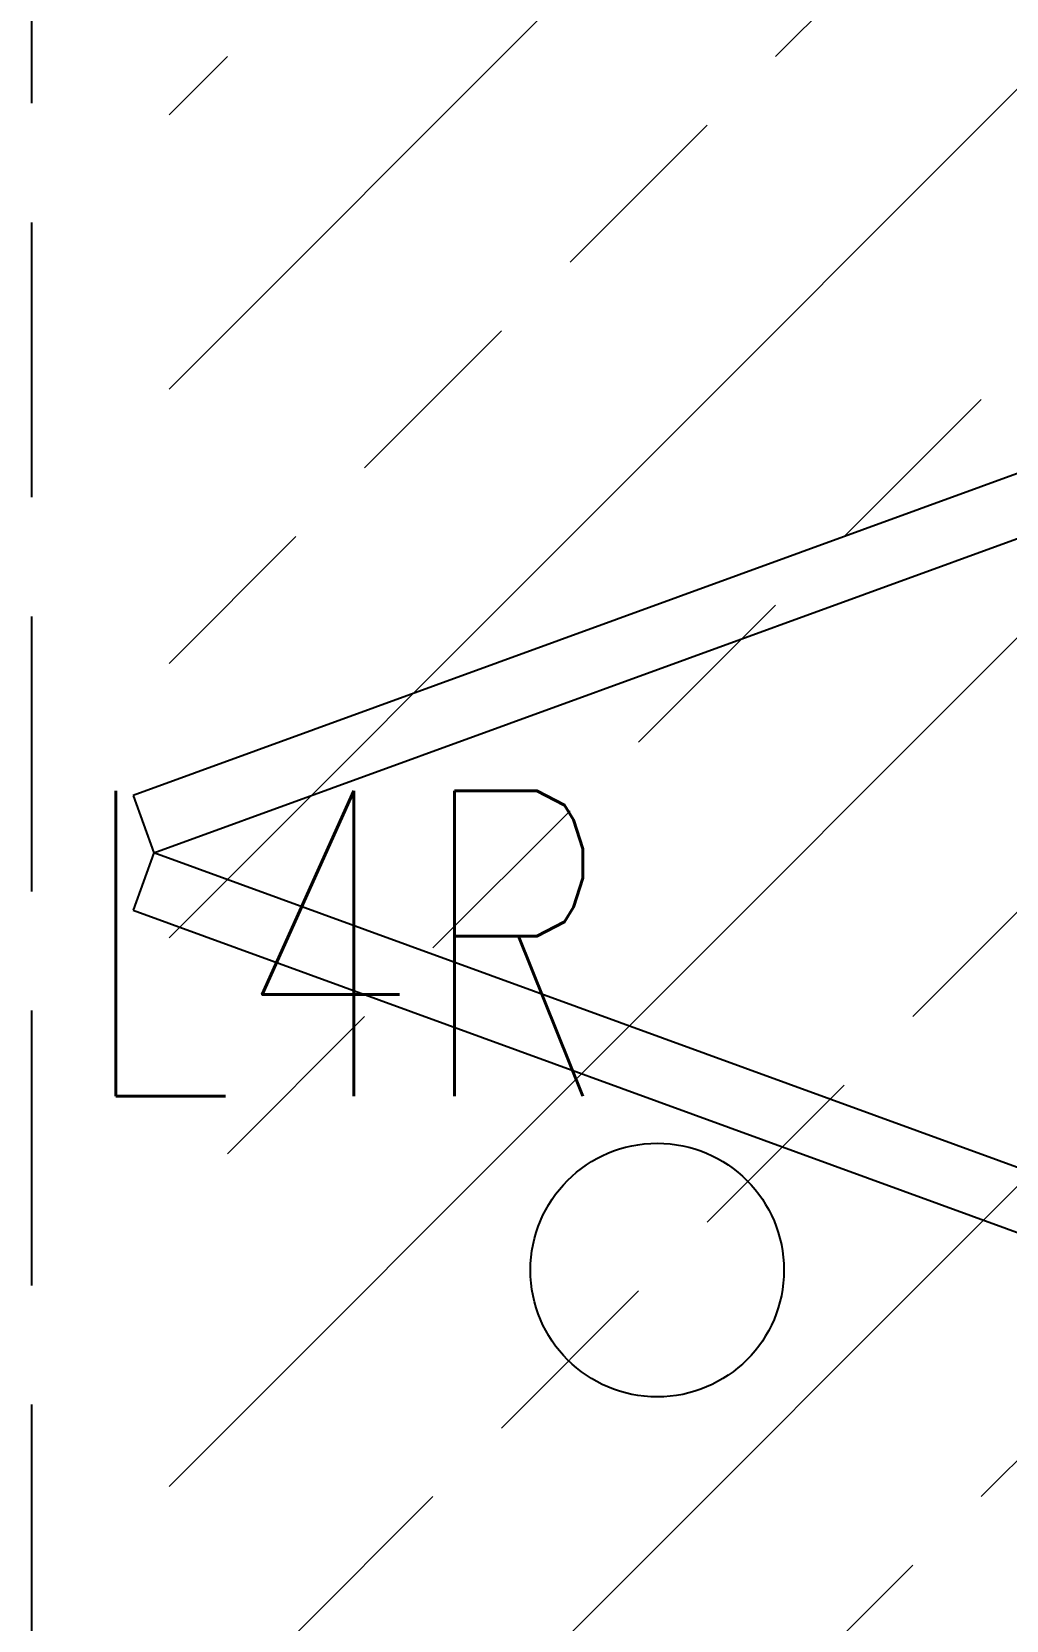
# Model space of a CAD drawing. Header units: millimetres. Extents: x -92759 to 184353, y -15225 to 86714.
# Drawn here: x 77739 to 78537, y 62630 to 63930 of the extents above; entities that cross this region are included whole.
import ezdxf

# ---------------------------------------------------------------- set-up
doc = ezdxf.new("R2010")
doc.units = ezdxf.units.MM
doc.linetypes.add('IDA - Hidden 065', pattern=[322.5, 225, -97.5])
for name, color, linetype in [('0-1', 9, 'Continuous'), ('A-_DOOR----_E', 8, 'Continuous'), ('A-PATT-CONC', 8, 'Continuous'), ('E-_LIGT----_E-', 3, 'Continuous'), ('E-legend', 1, 'Continuous')]:
    doc.layers.add(name, color=color, linetype=linetype)
doc.layers.add('A-_DETA----_E-5', color=7, linetype='IDA - Hidden 065', true_color=0xa5a5a5)
doc.layers.add('HFI 9MM FPB', color=94, linetype='Continuous', lineweight=5)
doc.styles.add('Simplex', font='simplex_.ttf', dxfattribs={"width": 0.7, "height": 450})

# ---------------------------------------------------------------- blocks, each defined once
blk = doc.blocks.new('IDA - F - Multi - Fold - FL - IDA - F - Multi - Fold - 9300L x 3000H-9529820-BLK8_RHH_2ND STOREY PLAN')
at = {"layer": 'A-_DOOR----_E'}
for p, q in [((2583.6, 50), (2138.9, 1271.6)), ((3028.2, 1271.6), (2583.6, 50)), ((2091.9, 1254.5), (2536.6, 32.9)), ((2630.5, 32.9), (3075.2, 1254.5)), ((2536.6, 32.9), (2583.6, 50)), ((2583.6, 50), (2630.5, 32.9))]:
    blk.add_line(p, q, dxfattribs=at)
blk = doc.blocks.new('A$C3019c3af')
at = {"layer": 'A-_DETA----_E-5'}
blk.add_line((-4962.5, 28550), (-4962.5, 37650), dxfattribs=at)
at = {"layer": 'A-_DOOR----_E', "rotation": 269.9999999999999}
blk.add_blockref('IDA - F - Multi - Fold - FL - IDA - F - Multi - Fold - 9300L x 3000H-9529820-BLK8_RHH_2ND STOREY PLAN', (-4912.5, 33100), dxfattribs=at)
blk = doc.blocks.new('RCP_B8L2')
at = {"layer": 'HFI 9MM FPB'}
h = blk.add_hatch(dxfattribs=at)
h.set_pattern_fill('ANSI33', color=256, scale=50)
h.set_pattern_definition([(45, (-581589.02, -147239), (-224.5064, 224.5064), []), (45, (-581364.5, -147239), (-224.5064, 224.5064), [158.75, -79.375])])
h.paths.add_polyline_path([(-370899.3, -151102.3), (-373899.3, -151102.3), (-373899.3, -158302.3), (-370899.3, -158302.3)], flags=16)
edge = h.paths.add_edge_path()
edge.add_line((-373218.1, -158677.3), (-373818.1, -158677.3))
edge.add_line((-373818.1, -158677.3), (-373818.1, -159161.3))
edge.add_line((-373818.1, -159127.3), (-374768.1, -159127.3))
edge.add_line((-374768.1, -159127.3), (-374768.1, -149827.3))
edge.add_line((-374768.1, -149827.3), (-373818.1, -149827.3))
edge.add_line((-373818.1, -149827.3), (-373818.1, -150277.3))
edge.add_line((-373818.1, -150277.3), (-373218.1, -150277.3))
edge.add_line((-373218.1, -150277.3), (-373218.1, -149827.3))
edge.add_line((-373218.1, -149827.3), (-371918.1, -149827.3))
edge.add_line((-371918.1, -149827.3), (-371918.1, -150277.3))
edge.add_line((-371918.1, -150277.3), (-369968.1, -150277.3))
edge.add_line((-369968.1, -150277.3), (-369968.1, -157777.3))
edge.add_line((-369968.1, -157777.3), (-370568.1, -157777.3))
edge.add_line((-370568.1, -157777.3), (-370568.1, -159127.3))
edge.add_line((-370568.1, -159127.3), (-373218.1, -159127.3))
edge.add_line((-373218.1, -159127.3), (-373218.1, -158677.3))
blk = doc.blocks.new('A$C020d881d')
at = {"layer": 'E-legend', "lineweight": 25}
blk.add_circle((818.7, 172), 103.8, dxfattribs=at)
at = {"layer": 'E-legend', "lineweight": 25, "style": 'Simplex', "width": 0.7}
blk.add_text('L4R', height=250, dxfattribs=at).set_placement((345.2, 314.3))
blk = doc.blocks.new('EL_B8_L2_R4')
at = {"layer": 'E-_LIGT----_E-', "ltscale": 0.5}
blk.add_blockref('A$C020d881d', (-12869, -16597), dxfattribs=at)

msp = doc.modelspace()

# ---------------------------------------------------------------- block references
at = {"layer": '0-1'}
msp.add_blockref('A$C3019c3af', (82701.1, 32741.2), dxfattribs=at)
at = {"layer": 'A-PATT-CONC'}
msp.add_blockref('RCP_B8L2', (452619.1, 220318.5), dxfattribs=at)
at = {"layer": 'E-legend', "color": 7}
msp.add_blockref('EL_B8_L2_R4', (90301.1, 79341.2), dxfattribs=at)

doc.saveas('drawing.dxf')
